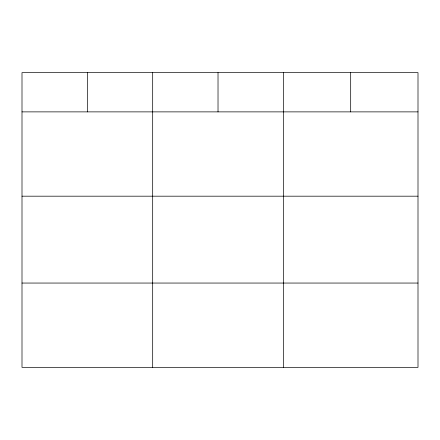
<?xml version="1.0" encoding="UTF-8"?>
<svg xmlns="http://www.w3.org/2000/svg" width="440" height="440" viewBox="0 0 440 440"><rect width="100%" height="100%" fill="white"/><g stroke="black" fill="none" stroke-linecap="round" stroke-linejoin="round"><path stroke-width="0.66" d="M418 196.185L418 72.633L22 72.633L22 367.367L418 367.367L418 196.185L22 196.185M22 111.876L418 111.876M22 283.052L418 283.052M350.68 72.633L350.68 111.876M283.36 72.633L283.36 367.367M218.02 72.633L218.02 111.876M152.68 72.633L152.68 367.367M87.34 72.633L87.34 111.876"/></g></svg>
